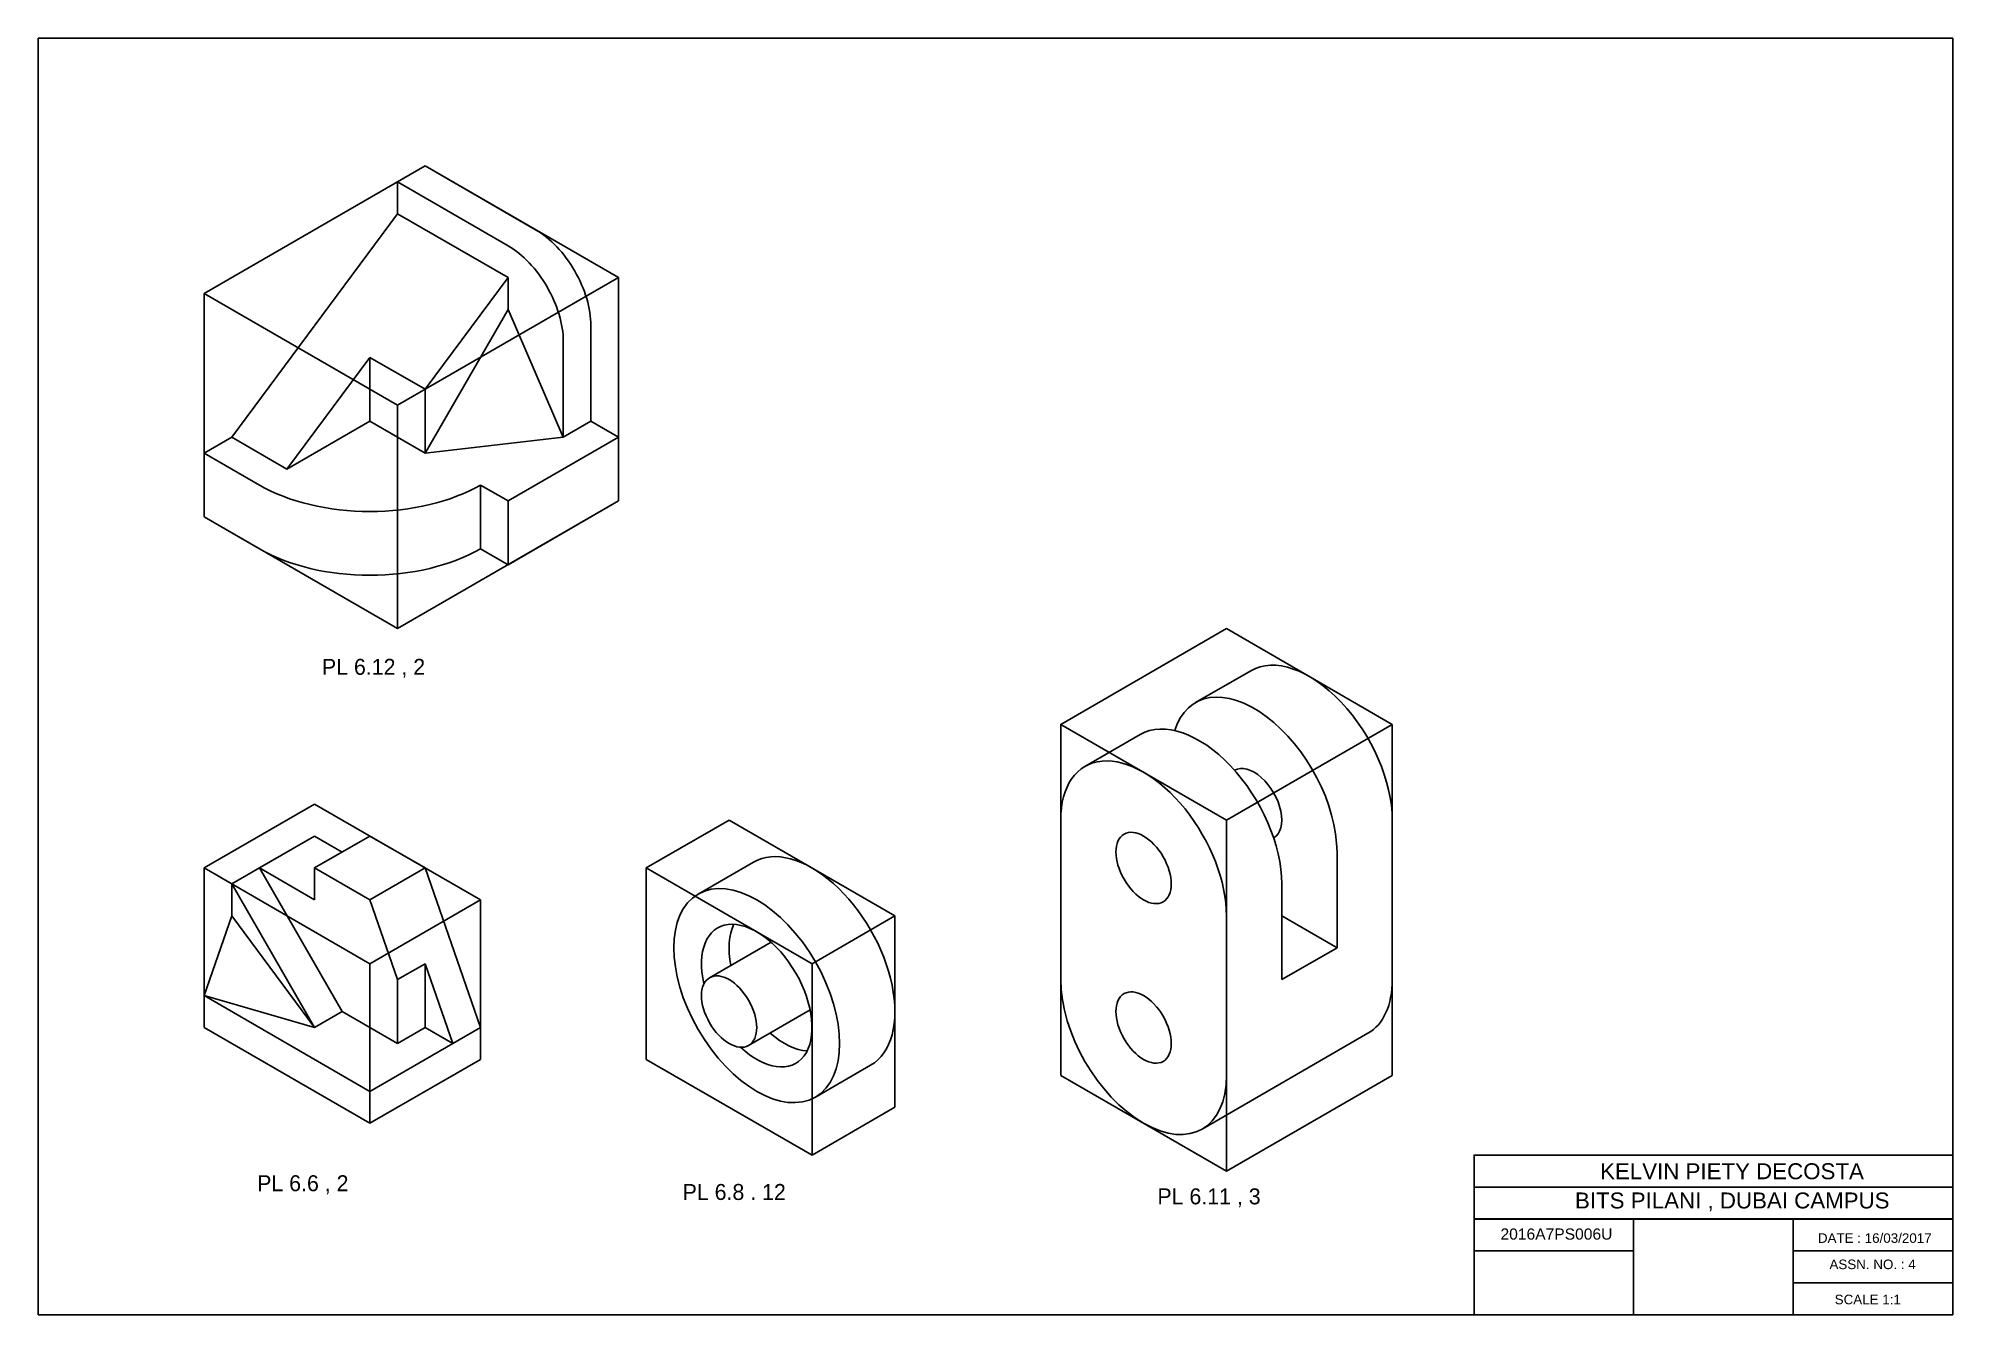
# Model space of a CAD drawing. Header units: millimetres. Extents: x 0 to 600, y 0 to 400.
import ezdxf

# ---------------------------------------------------------------- set-up
doc = ezdxf.new("R2010")
doc.units = ezdxf.units.MM

msp = doc.modelspace()

# ---------------------------------------------------------------- linework, layer by layer
at = {"color": 40, "true_color": 0xf8d731}
for p, q in [((121.24, 360), (51.96, 320)), ((181.87, 325), (121.24, 360)), ((112.58, 285), (181.87, 325)), ((181.87, 255), (181.87, 325)), ((51.96, 320), (112.58, 285)), ((51.96, 320), (51.96, 250)), ((112.58, 285), (112.58, 215)), ((112.58, 215), (181.87, 255)), ((51.96, 250), (112.58, 215)), ((320.43, 185), (372.39, 215)), ((372.39, 215), (424.35, 185)), ((372.39, 155), (424.35, 185)), ((424.35, 185), (424.35, 75)), ((51.96, 140), (86.6, 160)), ((86.6, 160), (138.56, 130)), ((216.51, 155), (190.53, 140)), ((268.47, 125), (216.51, 155)), ((51.96, 140), (51.96, 90)), ((51.96, 140), (103.92, 110)), ((190.53, 140), (242.49, 110)), ((190.53, 140), (190.53, 80)), ((138.56, 130), (103.92, 110)), ((138.56, 130), (138.56, 80)), ((242.49, 110), (268.47, 125)), ((268.47, 125), (268.47, 65)), ((103.92, 60), (103.92, 110)), ((242.49, 50), (242.49, 110)), ((51.96, 90), (103.92, 60)), ((138.56, 80), (103.92, 60)), ((190.53, 80), (242.49, 50)), ((424.35, 75), (372.39, 45)), ((268.47, 65), (242.49, 50))]:
    msp.add_line(p, q, dxfattribs=at)
for p, q in [((121.24, 360), (112.58, 355)), ((121.24, 360), (155.88, 340)), ((112.58, 355), (147.22, 335)), ((112.58, 355), (112.58, 345)), ((60.62, 275), (112.58, 345)), ((112.58, 345), (147.22, 325)), ((147.22, 325), (121.24, 290)), ((147.22, 325), (147.22, 315)), ((147.22, 315), (121.24, 270)), ((147.22, 315), (164.54, 275)), ((173.21, 310), (173.21, 280)), ((103.92, 300), (77.94, 265)), ((121.24, 290), (103.92, 300)), ((103.92, 280), (103.92, 300)), ((164.54, 305), (164.54, 275)), ((121.24, 290), (121.24, 270)), ((77.94, 265), (103.92, 280)), ((121.24, 270), (103.92, 280)), ((164.54, 275), (173.21, 280)), ((181.87, 275), (173.21, 280)), ((51.96, 270), (60.62, 275)), ((51.96, 270), (69.28, 260)), ((60.62, 275), (77.94, 265)), ((121.24, 270), (164.54, 275)), ((181.87, 275), (147.22, 255)), ((181.87, 255), (181.87, 275)), ((138.56, 260), (147.22, 255)), ((138.56, 260), (138.56, 240)), ((147.22, 255), (147.22, 235)), ((147.22, 235), (181.87, 255)), ((51.96, 250), (69.28, 240)), ((138.56, 240), (147.22, 235)), ((362.68, 191.82), (380, 201.82)), ((328.04, 171.82), (345.36, 181.82)), ((69.28, 140), (86.6, 150)), ((103.92, 150), (86.6, 140)), ((86.6, 150), (95.26, 145)), ((121.24, 140), (103.92, 150)), ((320.43, 155), (320.43, 105)), ((424.35, 155), (424.35, 105)), ((407.03, 145), (407.03, 115)), ((69.28, 140), (60.62, 135)), ((86.6, 130), (69.28, 140)), ((69.28, 140), (95.26, 95)), ((86.6, 140), (103.92, 130)), ((86.6, 140), (86.6, 130)), ((103.92, 130), (121.24, 140)), ((138.56, 90), (121.24, 140)), ((206.8, 131.82), (224.12, 141.82)), ((60.62, 135), (86.6, 90)), ((60.62, 135), (60.62, 125)), ((389.71, 135), (389.71, 105)), ((103.92, 130), (112.58, 105)), ((51.96, 100), (60.62, 125)), ((60.62, 125), (86.6, 90)), ((372.39, 125), (372.39, 75)), ((407.03, 115), (389.71, 125)), ((210.38, 105.61), (229.65, 116.73)), ((389.71, 105), (407.03, 115)), ((112.58, 105), (121.24, 110)), ((121.24, 110), (121.24, 90)), ((121.24, 110), (129.9, 85)), ((112.58, 85), (112.58, 105)), ((51.96, 90), (51.96, 100)), ((51.96, 100), (103.92, 70)), ((86.6, 90), (51.96, 100)), ((103.92, 60), (51.96, 90)), ((95.26, 95), (86.6, 90)), ((112.58, 85), (95.26, 95)), ((103.92, 70), (138.56, 90)), ((121.24, 90), (112.58, 85)), ((121.24, 90), (129.9, 85)), ((138.56, 90), (138.56, 80)), ((222.63, 84.39), (241.9, 95.52)), ((364.78, 58.18), (416.74, 88.18)), ((138.56, 80), (103.92, 60)), ((243.54, 68.18), (260.86, 78.18)), ((103.92, 70), (103.92, 60)), ((450, 40), (600, 40)), ((500, 30), (500, 0)), ((550, 30), (550, 0)), ((450, 20), (500, 20)), ((550, 20), (600, 20)), ((550, 10), (600, 10))]:
    msp.add_line(p, q)
at = {"lineweight": 30}
msp.add_line((450, 30), (600, 30), dxfattribs=at)
for points in [[(0, 400), (0, 0), (600, 0), (600, 400), (0, 400)], [(600, 50), (450, 50), (450, 0), (600, 0), (600, 50)]]:
    msp.add_lwpolyline(points)
at = {"color": 40, "true_color": 0xf8d731}
msp.add_lwpolyline([(372.39, 155), (372.39, 45), (320.43, 75), (320.43, 185), (372.39, 155)], dxfattribs=at)
for centre, major_axis, start_param, end_param in [((155.88, 320), (12.25, -21.21), 7.068583, 8.63938), ((147.22, 315), (12.25, -21.21), 7.068583, 8.63938), ((103.92, 280), (-48.99, 0), 7.068583, 8.63938), ((103.92, 260), (-48.99, 0), 7.068583, 8.63938), ((398.37, 170), (18.37, -31.82), 0.785398, 3.141593), ((381.05, 160), (18.37, -31.82), 0.785398, 3.632475), ((363.73, 150), (18.37, -31.82), 0.785398, 3.141593), ((346.41, 140), (18.37, -31.82), 0.785398, 3.926991), ((381.05, 160), (6.12, -10.61), 0, 3.141593), ((242.49, 110), (18.37, -31.82), 0, 3.141593), ((225.17, 100), (12.25, -21.21), 5.199084, 10.508879), ((233.83, 105), (12.25, -21.21), 3.50296, 4.18879), ((346.41, 90), (18.37, -31.82), 3.926991, 7.068583), ((398.37, 120), (18.37, -31.82), 6.283185, 7.068583), ((233.83, 105), (12.25, -21.21), 5.235988, 5.921818)]:
    msp.add_ellipse(centre, major_axis=major_axis, ratio=0.57735, start_param=start_param, end_param=end_param)
for centre, major_axis in [((346.41, 140), (6.12, -10.61)), ((225.17, 100), (18.37, -31.82)), ((216.51, 95), (6.12, -10.61)), ((346.41, 90), (6.12, -10.61))]:
    msp.add_ellipse(centre, major_axis=major_axis, ratio=0.57735)

# ---------------------------------------------------------------- texts
at = {"attachment_point": 1}
for s, width, heights, insert, char_height in [('\\pi31.21;PL 6.12 , 2', 108.2532, [0], (57.69, 205.53), 5), ('\\pi4.7308;PL 6.6 , 2', 51.9615, [0], (63.87, 43.7), 5), ('\\pi8.4721;{\\fArial|b0|i0|c0|p34;KELVIN PIETY DECOSTA}', 99.1201, [10], (481.02, 47.46), 5), ('\\pi7.8109;PL 6.8 . 12', 60.6218, [0], (194.13, 40.96), 5), ('\\pi12.558;PL 6.11 , 3', 69.282, [0], (338.19, 39.59), 5), ('\\pi14.288;{\\fArial|b0|i0|c0|p34;BITS PILANI , DUBAI CAMPUS}', 126.287, [0], (467.33, 38.3), 5), ('\\pi9.4434;{\\fArial|b0|i0|c0|p34;2016A7PS006U}', 53.4188, [0], (448.83, 27.03), 3.5), ('\\pi9.2702;{\\fArial|b0|i0|c0|p34;DATE : 16/03/2017}', 53.6727, [0], (548.48, 25.51), 3), ('\\pi10.002;{\\fArial|b0|i0|c0|p34;ASSN. NO. : 4}', 46.8175, [0], (551.37, 17.28), 3), ('\\pi1.3336;{\\fArial|b0|i0|c0|p34;SCALE 1:1}', 22.4435, [2.85], (561.68, 6.27), 3)]:
    msp.add_mtext_dynamic_manual_height_columns(s, width=width, gutter_width=12.5, heights=heights, dxfattribs=dict(at, insert=insert, char_height=char_height))

doc.saveas('drawing.dxf')
